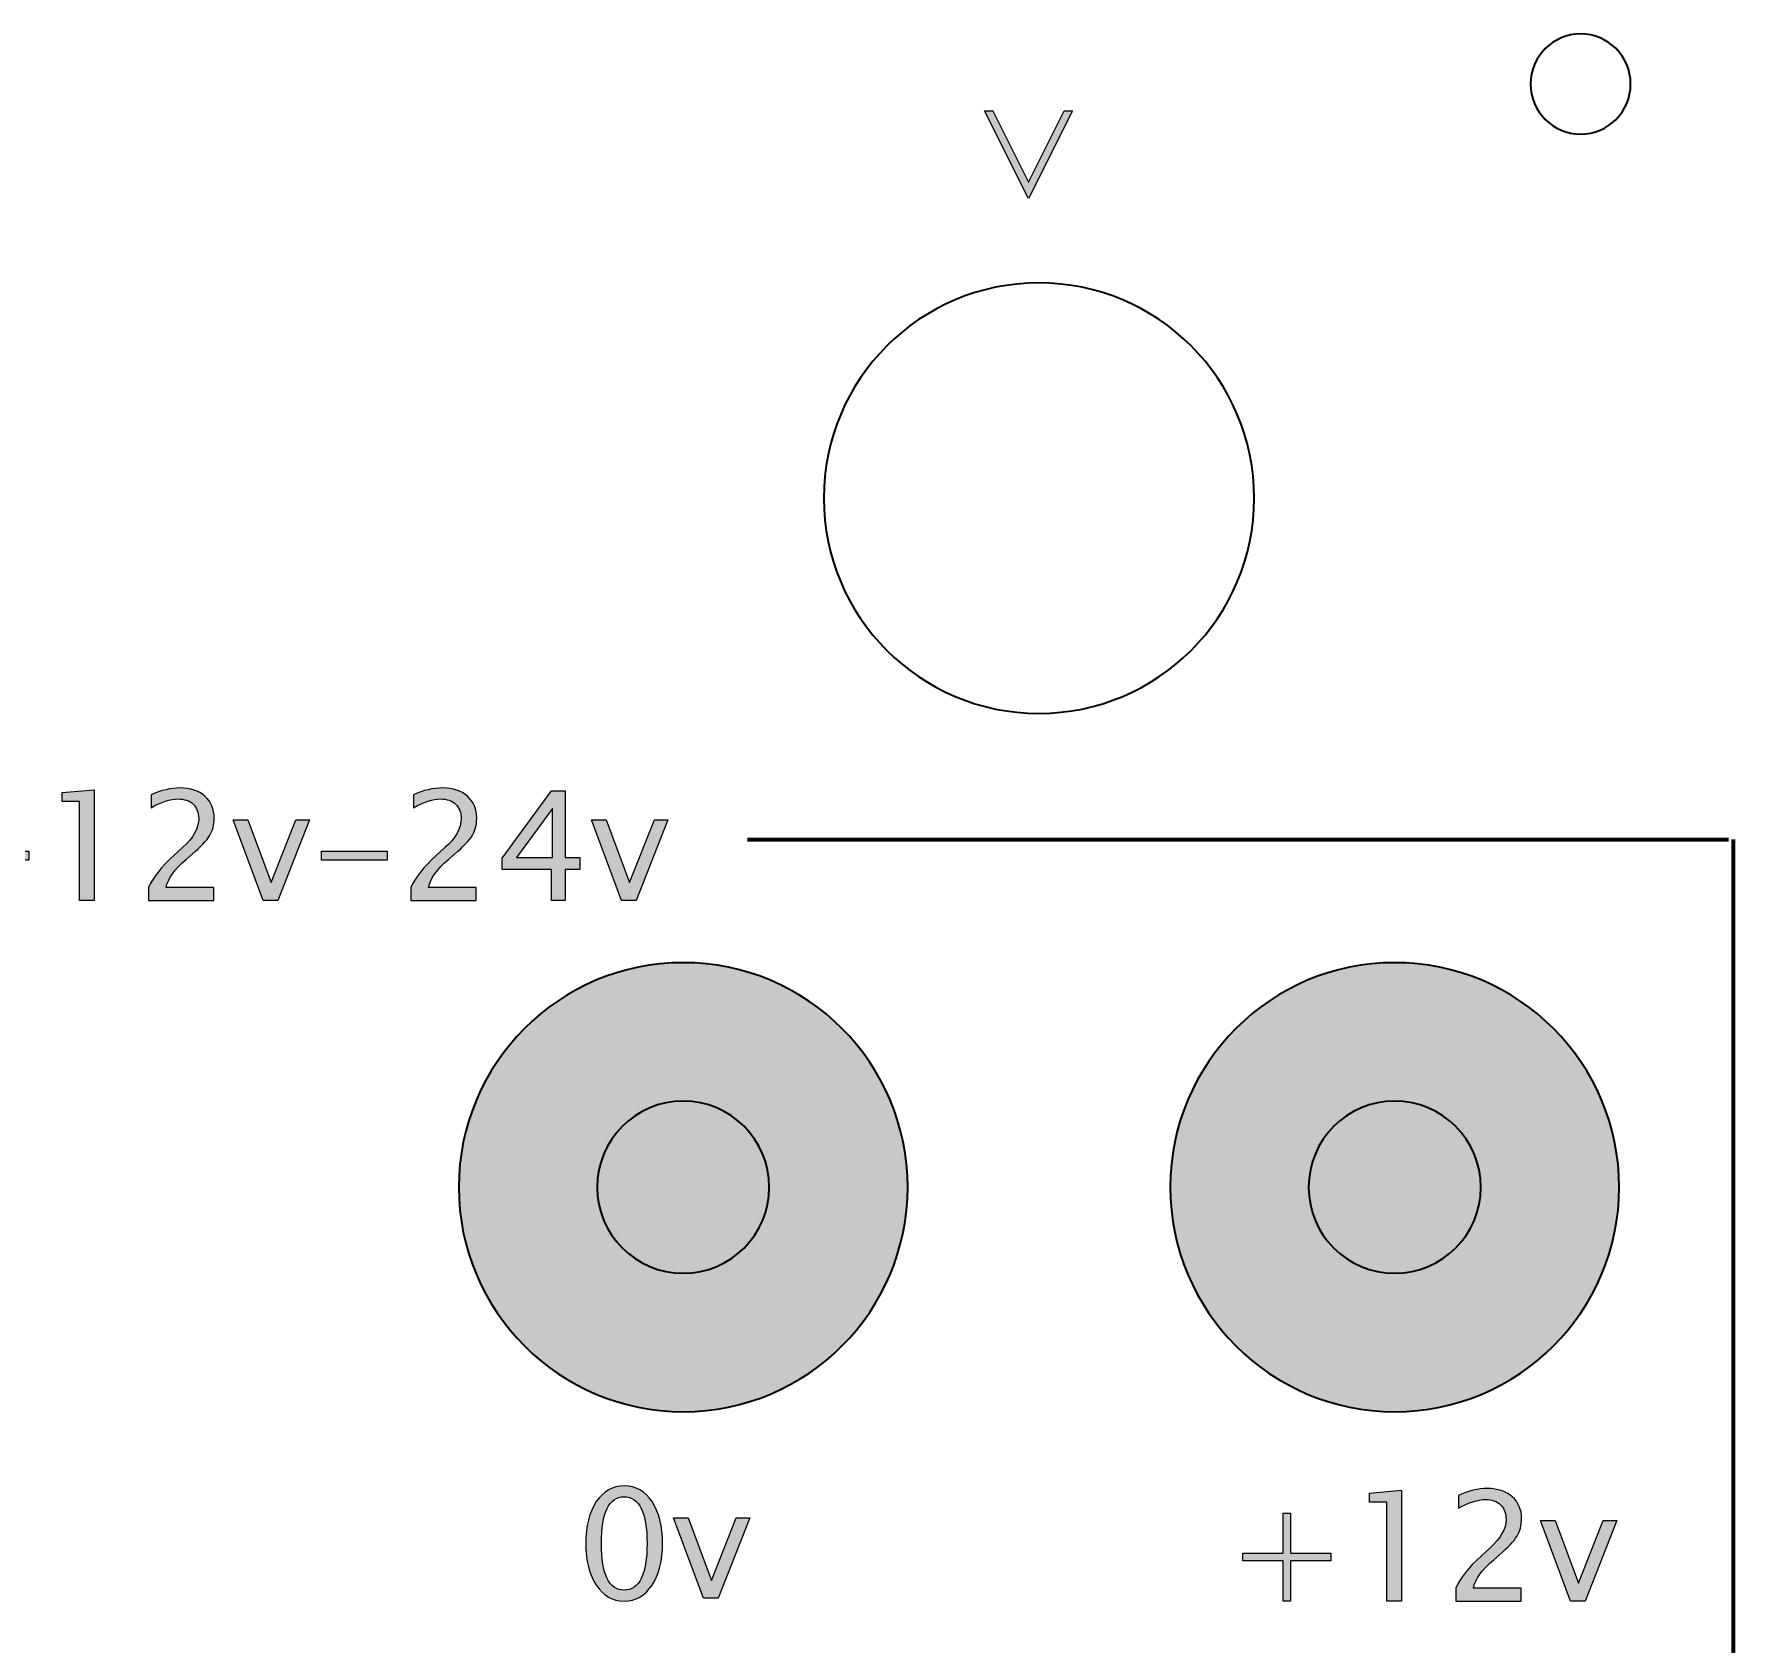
# Model space of a CAD drawing. Header units: inches. Extents: x 4 to 816, y 71 to 806.
# Drawn here: x 224.05 to 269.47, y 632.02 to 675.05 of the extents above; entities that cross this region are included whole.
import ezdxf

# ---------------------------------------------------------------- set-up
doc = ezdxf.new("R2010")
doc.units = ezdxf.units.IN
doc.header["$MEASUREMENT"] = 0
doc.layers.add('Layer 1', color=7, linetype='Continuous')

# ---------------------------------------------------------------- blocks, each defined once
blk = doc.blocks.new('block 3')
at = {"layer": 'Layer 1', "color": 240, "lineweight": 35, "true_color": 0xed1c24}
blk.add_open_spline([(256.667, 662.644), (256.667, 659.467), (254.091, 656.892), (250.915, 656.892), (247.738, 656.892), (245.163, 659.467), (245.163, 662.644), (245.163, 665.821), (247.738, 668.396), (250.915, 668.396), (254.091, 668.396), (256.667, 665.821), (256.667, 662.644)], degree=3, knots=[0, 0, 0, 0, 1, 1, 1, 2, 2, 2, 3, 3, 3, 4, 4, 4, 4], dxfattribs=at)
blk = doc.blocks.new('block 8')
at = {"layer": 'Layer 1', "color": 240, "lineweight": 35, "true_color": 0xed1c24}
blk.add_open_spline([(266.73, 673.71), (266.73, 672.972), (266.131, 672.373), (265.393, 672.373), (264.654, 672.373), (264.055, 672.972), (264.055, 673.71), (264.055, 674.449), (264.654, 675.048), (265.393, 675.048), (266.131, 675.048), (266.73, 674.449), (266.73, 673.71)], degree=3, knots=[0, 0, 0, 0, 1, 1, 1, 2, 2, 2, 3, 3, 3, 4, 4, 4, 4], dxfattribs=at)
blk = doc.blocks.new('block 230')
at = {"layer": 'Layer 1', "true_color": 0x231f20}
h = blk.add_hatch(color=250, dxfattribs=at)
h.dxf.hatch_style = 2
edge = h.paths.add_edge_path()
edge.add_spline(control_points=[(239.828, 633.171), (239.52, 633.171), (239.273, 633.312), (239.084, 633.594), (238.896, 633.876), (238.802, 634.248), (238.802, 634.71), (238.802, 635.173), (238.896, 635.545), (239.084, 635.827), (239.273, 636.109), (239.52, 636.25), (239.828, 636.25), (240.137, 636.25), (240.386, 636.109), (240.573, 635.828), (240.761, 635.547), (240.855, 635.174), (240.855, 634.71), (240.855, 634.248), (240.761, 633.876), (240.573, 633.594), (240.386, 633.312), (240.137, 633.171), (239.828, 633.171)], knot_values=[0, 0, 0, 0, 1, 1, 1, 2, 2, 2, 3, 3, 3, 4, 4, 4, 5, 5, 5, 6, 6, 6, 7, 7, 7, 8, 8, 8, 8], degree=3, periodic=1)
edge = h.paths.add_edge_path()
edge.add_spline(control_points=[(239.827, 633.464), (240.235, 633.464), (240.439, 633.879), (240.439, 634.71), (240.439, 635.541), (240.235, 635.957), (239.827, 635.957), (239.421, 635.957), (239.218, 635.541), (239.218, 634.71), (239.218, 633.879), (239.421, 633.464), (239.827, 633.464)], knot_values=[0, 0, 0, 0, 1, 1, 1, 2, 2, 2, 3, 3, 3, 4, 4, 4, 4], degree=3, periodic=1)
h = blk.add_hatch(color=250, dxfattribs=at)
h.dxf.hatch_style = 2
h.paths.add_polyline_path([(241.947, 633.244), (241.146, 635.396), (241.537, 635.396), (242.162, 633.723), (242.823, 635.396), (243.187, 635.396), (242.337, 633.244)])
at = {"layer": 'Layer 1', "lineweight": 0}
blk.add_lwpolyline([(241.947, 633.244), (241.146, 635.396), (241.537, 635.396), (242.162, 633.723), (242.823, 635.396), (243.187, 635.396), (242.337, 633.244), (241.947, 633.244)], dxfattribs=at)
for points, knots in [([(239.828, 633.171), (239.52, 633.171), (239.273, 633.312), (239.084, 633.594), (238.896, 633.876), (238.802, 634.248), (238.802, 634.71), (238.802, 635.173), (238.896, 635.545), (239.084, 635.827), (239.273, 636.109), (239.52, 636.25), (239.828, 636.25), (240.137, 636.25), (240.386, 636.109), (240.573, 635.828), (240.761, 635.547), (240.855, 635.174), (240.855, 634.71), (240.855, 634.248), (240.761, 633.876), (240.573, 633.594), (240.386, 633.312), (240.137, 633.171), (239.828, 633.171)], [0, 0, 0, 0, 1, 1, 1, 2, 2, 2, 3, 3, 3, 4, 4, 4, 5, 5, 5, 6, 6, 6, 7, 7, 7, 8, 8, 8, 8]), ([(239.827, 633.464), (240.235, 633.464), (240.439, 633.879), (240.439, 634.71), (240.439, 635.541), (240.235, 635.957), (239.827, 635.957), (239.421, 635.957), (239.218, 635.541), (239.218, 634.71), (239.218, 633.879), (239.421, 633.464), (239.827, 633.464)], [0, 0, 0, 0, 1, 1, 1, 2, 2, 2, 3, 3, 3, 4, 4, 4, 4])]:
    blk.add_open_spline(points, degree=3, knots=knots, dxfattribs=at)
blk = doc.blocks.new('block 229')
at = {"layer": 'Layer 1'}
blk.add_blockref('block 230', (0, 0), dxfattribs=at)
blk = doc.blocks.new('block 232')
at = {"layer": 'Layer 1', "true_color": 0x231f20}
h = blk.add_hatch(color=250, dxfattribs=at)
h.dxf.hatch_style = 2
h.paths.add_polyline_path([(260.214, 633.172), (260.214, 635.812), (259.748, 635.812), (259.748, 636.057), (260.605, 636.131), (260.605, 633.172)])
h = blk.add_hatch(color=250, dxfattribs=at)
h.dxf.hatch_style = 2
edge = h.paths.add_edge_path()
edge.add_spline(control_points=[(262.055, 633.172), (262.055, 633.172), (262.055, 633.515), (262.055, 633.515), (262.169, 633.781), (262.398, 634.07), (262.744, 634.383), (262.744, 634.383), (262.967, 634.583), (262.967, 634.583), (263.255, 634.843), (263.399, 635.101), (263.399, 635.358), (263.399, 635.522), (263.35, 635.651), (263.251, 635.744), (263.153, 635.838), (263.018, 635.885), (262.845, 635.885), (262.643, 635.885), (262.404, 635.807), (262.128, 635.651), (262.128, 635.651), (262.128, 635.994), (262.128, 635.994), (262.389, 636.117), (262.648, 636.178), (262.905, 636.178), (263.18, 636.178), (263.4, 636.104), (263.566, 635.957), (263.732, 635.808), (263.815, 635.612), (263.815, 635.368), (263.815, 635.192), (263.773, 635.036), (263.689, 634.9), (263.605, 634.764), (263.449, 634.599), (263.22, 634.405), (263.22, 634.405), (263.07, 634.276), (263.07, 634.276), (262.757, 634.01), (262.576, 633.757), (262.527, 633.515), (262.527, 633.515), (263.801, 633.515), (263.801, 633.515), (263.801, 633.515), (263.801, 633.172), (263.801, 633.172), (263.801, 633.172), (262.055, 633.172), (262.055, 633.172)], knot_values=[0, 0, 0, 0, 1, 1, 1, 2, 2, 2, 3, 3, 3, 4, 4, 4, 5, 5, 5, 6, 6, 6, 7, 7, 7, 8, 8, 8, 9, 9, 9, 10, 10, 10, 11, 11, 11, 12, 12, 12, 13, 13, 13, 14, 14, 14, 15, 15, 15, 16, 16, 16, 17, 17, 17, 18, 18, 18, 18], degree=3, periodic=1)
h = blk.add_hatch(color=250, dxfattribs=at)
h.dxf.hatch_style = 2
h.paths.add_polyline_path([(257.442, 633.172), (257.442, 634.248), (256.366, 634.248), (256.366, 634.447), (257.442, 634.447), (257.442, 635.52), (257.64, 635.52), (257.64, 634.447), (258.714, 634.447), (258.714, 634.248), (257.64, 634.248), (257.64, 633.172)])
h = blk.add_hatch(color=250, dxfattribs=at)
h.dxf.hatch_style = 2
h.paths.add_polyline_path([(265.121, 633.172), (264.32, 635.324), (264.711, 635.324), (265.336, 633.651), (265.997, 635.324), (266.361, 635.324), (265.511, 633.172)])
at = {"layer": 'Layer 1', "lineweight": 0}
for points in [[(260.214, 633.172), (260.214, 635.812), (259.748, 635.812), (259.748, 636.057), (260.605, 636.131), (260.605, 633.172), (260.214, 633.172)], [(257.442, 633.172), (257.442, 634.248), (256.366, 634.248), (256.366, 634.447), (257.442, 634.447), (257.442, 635.52), (257.64, 635.52), (257.64, 634.447), (258.714, 634.447), (258.714, 634.248), (257.64, 634.248), (257.64, 633.172), (257.442, 633.172)], [(265.121, 633.172), (264.32, 635.324), (264.711, 635.324), (265.336, 633.651), (265.997, 635.324), (266.361, 635.324), (265.511, 633.172), (265.121, 633.172)]]:
    blk.add_lwpolyline(points, dxfattribs=at)
blk.add_open_spline([(262.055, 633.172), (262.055, 633.172), (262.055, 633.515), (262.055, 633.515), (262.169, 633.781), (262.398, 634.07), (262.744, 634.383), (262.744, 634.383), (262.967, 634.583), (262.967, 634.583), (263.255, 634.843), (263.399, 635.101), (263.399, 635.358), (263.399, 635.522), (263.35, 635.651), (263.251, 635.744), (263.153, 635.838), (263.018, 635.885), (262.845, 635.885), (262.643, 635.885), (262.404, 635.807), (262.128, 635.651), (262.128, 635.651), (262.128, 635.994), (262.128, 635.994), (262.389, 636.117), (262.648, 636.178), (262.905, 636.178), (263.18, 636.178), (263.4, 636.104), (263.566, 635.957), (263.732, 635.808), (263.815, 635.612), (263.815, 635.368), (263.815, 635.192), (263.773, 635.036), (263.689, 634.9), (263.605, 634.764), (263.449, 634.599), (263.22, 634.405), (263.22, 634.405), (263.07, 634.276), (263.07, 634.276), (262.757, 634.01), (262.576, 633.757), (262.527, 633.515), (262.527, 633.515), (263.801, 633.515), (263.801, 633.515), (263.801, 633.515), (263.801, 633.172), (263.801, 633.172), (263.801, 633.172), (262.055, 633.172), (262.055, 633.172)], degree=3, knots=[0, 0, 0, 0, 1, 1, 1, 2, 2, 2, 3, 3, 3, 4, 4, 4, 5, 5, 5, 6, 6, 6, 7, 7, 7, 8, 8, 8, 9, 9, 9, 10, 10, 10, 11, 11, 11, 12, 12, 12, 13, 13, 13, 14, 14, 14, 15, 15, 15, 16, 16, 16, 17, 17, 17, 18, 18, 18, 18], dxfattribs=at)
blk = doc.blocks.new('block 231')
at = {"layer": 'Layer 1'}
blk.add_blockref('block 232', (0, 0), dxfattribs=at)
blk = doc.blocks.new('block 284')
at = {"layer": 'Layer 1', "true_color": 0x231f20}
h = blk.add_hatch(color=250, dxfattribs=at)
h.dxf.hatch_style = 2
edge = h.paths.add_edge_path()
edge.add_spline(control_points=[(218.478, 651.82), (218.17, 651.82), (217.922, 651.961), (217.734, 652.243), (217.546, 652.525), (217.451, 652.897), (217.451, 653.359), (217.451, 653.822), (217.546, 654.194), (217.734, 654.476), (217.922, 654.758), (218.17, 654.899), (218.478, 654.899), (218.787, 654.899), (219.035, 654.758), (219.223, 654.477), (219.411, 654.196), (219.504, 653.823), (219.504, 653.359), (219.504, 652.897), (219.411, 652.525), (219.223, 652.243), (219.035, 651.961), (218.787, 651.82), (218.478, 651.82)], knot_values=[0, 0, 0, 0, 1, 1, 1, 2, 2, 2, 3, 3, 3, 4, 4, 4, 5, 5, 5, 6, 6, 6, 7, 7, 7, 8, 8, 8, 8], degree=3, periodic=1)
edge = h.paths.add_edge_path()
edge.add_spline(control_points=[(218.477, 652.113), (218.884, 652.113), (219.088, 652.528), (219.088, 653.359), (219.088, 654.19), (218.884, 654.606), (218.477, 654.606), (218.071, 654.606), (217.867, 654.19), (217.867, 653.359), (217.867, 652.528), (218.071, 652.113), (218.477, 652.113)], knot_values=[0, 0, 0, 0, 1, 1, 1, 2, 2, 2, 3, 3, 3, 4, 4, 4, 4], degree=3, periodic=1)
h = blk.add_hatch(color=250, dxfattribs=at)
h.dxf.hatch_style = 2
edge = h.paths.add_edge_path()
edge.add_spline(control_points=[(227.112, 651.893), (227.112, 651.893), (227.112, 652.236), (227.112, 652.236), (227.225, 652.501), (227.455, 652.791), (227.8, 653.104), (227.8, 653.104), (228.024, 653.304), (228.024, 653.304), (228.312, 653.564), (228.455, 653.822), (228.455, 654.079), (228.455, 654.243), (228.406, 654.371), (228.308, 654.465), (228.21, 654.559), (228.074, 654.606), (227.901, 654.606), (227.7, 654.606), (227.461, 654.528), (227.185, 654.372), (227.185, 654.372), (227.185, 654.715), (227.185, 654.715), (227.445, 654.838), (227.704, 654.899), (227.962, 654.899), (228.237, 654.899), (228.457, 654.825), (228.623, 654.677), (228.789, 654.529), (228.871, 654.333), (228.871, 654.089), (228.871, 653.913), (228.83, 653.757), (228.746, 653.621), (228.662, 653.485), (228.506, 653.32), (228.277, 653.126), (228.277, 653.126), (228.126, 652.997), (228.126, 652.997), (227.813, 652.731), (227.632, 652.478), (227.584, 652.236), (227.584, 652.236), (228.858, 652.236), (228.858, 652.236), (228.858, 652.236), (228.858, 651.893), (228.858, 651.893), (228.858, 651.893), (227.112, 651.893), (227.112, 651.893)], knot_values=[0, 0, 0, 0, 1, 1, 1, 2, 2, 2, 3, 3, 3, 4, 4, 4, 5, 5, 5, 6, 6, 6, 7, 7, 7, 8, 8, 8, 9, 9, 9, 10, 10, 10, 11, 11, 11, 12, 12, 12, 13, 13, 13, 14, 14, 14, 15, 15, 15, 16, 16, 16, 17, 17, 17, 18, 18, 18, 18], degree=3, periodic=1)
h = blk.add_hatch(color=250, dxfattribs=at)
h.dxf.hatch_style = 2
edge = h.paths.add_edge_path()
edge.add_spline(control_points=[(234.127, 651.893), (234.127, 651.893), (234.127, 652.236), (234.127, 652.236), (234.24, 652.501), (234.47, 652.791), (234.815, 653.104), (234.815, 653.104), (235.039, 653.304), (235.039, 653.304), (235.327, 653.564), (235.47, 653.822), (235.47, 654.079), (235.47, 654.243), (235.421, 654.371), (235.323, 654.465), (235.225, 654.559), (235.089, 654.606), (234.916, 654.606), (234.715, 654.606), (234.476, 654.528), (234.2, 654.372), (234.2, 654.372), (234.2, 654.715), (234.2, 654.715), (234.46, 654.838), (234.719, 654.899), (234.977, 654.899), (235.252, 654.899), (235.472, 654.825), (235.638, 654.677), (235.804, 654.529), (235.886, 654.333), (235.886, 654.089), (235.886, 653.913), (235.845, 653.757), (235.761, 653.621), (235.677, 653.485), (235.521, 653.32), (235.292, 653.126), (235.292, 653.126), (235.141, 652.997), (235.141, 652.997), (234.828, 652.731), (234.647, 652.478), (234.598, 652.236), (234.598, 652.236), (235.873, 652.236), (235.873, 652.236), (235.873, 652.236), (235.873, 651.893), (235.873, 651.893), (235.873, 651.893), (234.127, 651.893), (234.127, 651.893)], knot_values=[0, 0, 0, 0, 1, 1, 1, 2, 2, 2, 3, 3, 3, 4, 4, 4, 5, 5, 5, 6, 6, 6, 7, 7, 7, 8, 8, 8, 9, 9, 9, 10, 10, 10, 11, 11, 11, 12, 12, 12, 13, 13, 13, 14, 14, 14, 15, 15, 15, 16, 16, 16, 17, 17, 17, 18, 18, 18, 18], degree=3, periodic=1)
h = blk.add_hatch(color=250, dxfattribs=at)
h.dxf.hatch_style = 2
h.paths.add_polyline_path([(225.271, 651.893), (225.271, 654.533), (224.805, 654.533), (224.805, 654.778), (225.661, 654.852), (225.661, 651.893)])
h = blk.add_hatch(color=250, dxfattribs=at)
h.dxf.hatch_style = 2
h.paths.add_polyline_path([(237.884, 651.893), (237.884, 652.723), (236.564, 652.723), (236.564, 653.019), (237.884, 654.826), (238.25, 654.826), (238.25, 653.042), (238.643, 653.042), (238.643, 652.723), (238.25, 652.723), (238.25, 651.893)])
h.paths.add_polyline_path([(236.947, 653.042), (237.91, 653.042), (237.91, 654.347)])
h = blk.add_hatch(color=250, dxfattribs=at)
h.dxf.hatch_style = 2
h.paths.add_polyline_path([(220.596, 651.893), (219.796, 654.045), (220.187, 654.045), (220.812, 652.372), (221.472, 654.045), (221.837, 654.045), (220.987, 651.893)])
h = blk.add_hatch(color=250, dxfattribs=at)
h.dxf.hatch_style = 2
h.paths.add_polyline_path([(230.177, 651.893), (229.377, 654.045), (229.768, 654.045), (230.392, 652.372), (231.053, 654.045), (231.418, 654.045), (230.568, 651.893)])
h = blk.add_hatch(color=250, dxfattribs=at)
h.dxf.hatch_style = 2
h.paths.add_polyline_path([(239.758, 651.893), (238.958, 654.045), (239.349, 654.045), (239.974, 652.372), (240.635, 654.045), (240.999, 654.045), (240.149, 651.893)])
h = blk.add_hatch(color=250, dxfattribs=at)
h.dxf.hatch_style = 2
h.paths.add_polyline_path([(222.154, 652.969), (222.154, 653.211), (223.913, 653.211), (223.913, 652.969)])
h = blk.add_hatch(color=250, dxfattribs=at)
h.dxf.hatch_style = 2
h.paths.add_polyline_path([(231.735, 652.969), (231.735, 653.211), (233.494, 653.211), (233.494, 652.969)])
at = {"layer": 'Layer 1', "lineweight": 0}
for points in [[(225.271, 651.893), (225.271, 654.533), (224.805, 654.533), (224.805, 654.778), (225.661, 654.852), (225.661, 651.893), (225.271, 651.893)], [(237.884, 651.893), (237.884, 652.723), (236.564, 652.723), (236.564, 653.019), (237.884, 654.826), (238.25, 654.826), (238.25, 653.042), (238.643, 653.042), (238.643, 652.723), (238.25, 652.723), (238.25, 651.893), (237.884, 651.893)], [(220.596, 651.893), (219.796, 654.045), (220.187, 654.045), (220.812, 652.372), (221.472, 654.045), (221.837, 654.045), (220.987, 651.893), (220.596, 651.893)], [(230.177, 651.893), (229.377, 654.045), (229.768, 654.045), (230.392, 652.372), (231.053, 654.045), (231.418, 654.045), (230.568, 651.893), (230.177, 651.893)], [(236.947, 653.042), (237.91, 653.042), (237.91, 654.347), (236.947, 653.042)], [(239.758, 651.893), (238.958, 654.045), (239.349, 654.045), (239.974, 652.372), (240.635, 654.045), (240.999, 654.045), (240.149, 651.893), (239.758, 651.893)], [(222.154, 652.969), (222.154, 653.211), (223.913, 653.211), (223.913, 652.969), (222.154, 652.969)], [(231.735, 652.969), (231.735, 653.211), (233.494, 653.211), (233.494, 652.969), (231.735, 652.969)]]:
    blk.add_lwpolyline(points, dxfattribs=at)
for points, knots in [([(218.478, 651.82), (218.17, 651.82), (217.922, 651.961), (217.734, 652.243), (217.546, 652.525), (217.451, 652.897), (217.451, 653.359), (217.451, 653.822), (217.546, 654.194), (217.734, 654.476), (217.922, 654.758), (218.17, 654.899), (218.478, 654.899), (218.787, 654.899), (219.035, 654.758), (219.223, 654.477), (219.411, 654.196), (219.504, 653.823), (219.504, 653.359), (219.504, 652.897), (219.411, 652.525), (219.223, 652.243), (219.035, 651.961), (218.787, 651.82), (218.478, 651.82)], [0, 0, 0, 0, 1, 1, 1, 2, 2, 2, 3, 3, 3, 4, 4, 4, 5, 5, 5, 6, 6, 6, 7, 7, 7, 8, 8, 8, 8]), ([(227.112, 651.893), (227.112, 651.893), (227.112, 652.236), (227.112, 652.236), (227.225, 652.501), (227.455, 652.791), (227.8, 653.104), (227.8, 653.104), (228.024, 653.304), (228.024, 653.304), (228.312, 653.564), (228.455, 653.822), (228.455, 654.079), (228.455, 654.243), (228.406, 654.371), (228.308, 654.465), (228.21, 654.559), (228.074, 654.606), (227.901, 654.606), (227.7, 654.606), (227.461, 654.528), (227.185, 654.372), (227.185, 654.372), (227.185, 654.715), (227.185, 654.715), (227.445, 654.838), (227.704, 654.899), (227.962, 654.899), (228.237, 654.899), (228.457, 654.825), (228.623, 654.677), (228.789, 654.529), (228.871, 654.333), (228.871, 654.089), (228.871, 653.913), (228.83, 653.757), (228.746, 653.621), (228.662, 653.485), (228.506, 653.32), (228.277, 653.126), (228.277, 653.126), (228.126, 652.997), (228.126, 652.997), (227.813, 652.731), (227.632, 652.478), (227.584, 652.236), (227.584, 652.236), (228.858, 652.236), (228.858, 652.236), (228.858, 652.236), (228.858, 651.893), (228.858, 651.893), (228.858, 651.893), (227.112, 651.893), (227.112, 651.893)], [0, 0, 0, 0, 1, 1, 1, 2, 2, 2, 3, 3, 3, 4, 4, 4, 5, 5, 5, 6, 6, 6, 7, 7, 7, 8, 8, 8, 9, 9, 9, 10, 10, 10, 11, 11, 11, 12, 12, 12, 13, 13, 13, 14, 14, 14, 15, 15, 15, 16, 16, 16, 17, 17, 17, 18, 18, 18, 18]), ([(234.127, 651.893), (234.127, 651.893), (234.127, 652.236), (234.127, 652.236), (234.24, 652.501), (234.47, 652.791), (234.815, 653.104), (234.815, 653.104), (235.039, 653.304), (235.039, 653.304), (235.327, 653.564), (235.47, 653.822), (235.47, 654.079), (235.47, 654.243), (235.421, 654.371), (235.323, 654.465), (235.225, 654.559), (235.089, 654.606), (234.916, 654.606), (234.715, 654.606), (234.476, 654.528), (234.2, 654.372), (234.2, 654.372), (234.2, 654.715), (234.2, 654.715), (234.46, 654.838), (234.719, 654.899), (234.977, 654.899), (235.252, 654.899), (235.472, 654.825), (235.638, 654.677), (235.804, 654.529), (235.886, 654.333), (235.886, 654.089), (235.886, 653.913), (235.845, 653.757), (235.761, 653.621), (235.677, 653.485), (235.521, 653.32), (235.292, 653.126), (235.292, 653.126), (235.141, 652.997), (235.141, 652.997), (234.828, 652.731), (234.647, 652.478), (234.598, 652.236), (234.598, 652.236), (235.873, 652.236), (235.873, 652.236), (235.873, 652.236), (235.873, 651.893), (235.873, 651.893), (235.873, 651.893), (234.127, 651.893), (234.127, 651.893)], [0, 0, 0, 0, 1, 1, 1, 2, 2, 2, 3, 3, 3, 4, 4, 4, 5, 5, 5, 6, 6, 6, 7, 7, 7, 8, 8, 8, 9, 9, 9, 10, 10, 10, 11, 11, 11, 12, 12, 12, 13, 13, 13, 14, 14, 14, 15, 15, 15, 16, 16, 16, 17, 17, 17, 18, 18, 18, 18]), ([(218.477, 652.113), (218.884, 652.113), (219.088, 652.528), (219.088, 653.359), (219.088, 654.19), (218.884, 654.606), (218.477, 654.606), (218.071, 654.606), (217.867, 654.19), (217.867, 653.359), (217.867, 652.528), (218.071, 652.113), (218.477, 652.113)], [0, 0, 0, 0, 1, 1, 1, 2, 2, 2, 3, 3, 3, 4, 4, 4, 4])]:
    blk.add_open_spline(points, degree=3, knots=knots, dxfattribs=at)
blk = doc.blocks.new('block 283')
at = {"layer": 'Layer 1'}
blk.add_blockref('block 284', (0, 0), dxfattribs=at)
blk = doc.blocks.new('block 285')
at = {"layer": 'Layer 1', "color": 7, "lineweight": 140, "true_color": 0xffffff}
blk.add_lwpolyline([(243.127, 653.52), (269.344, 653.52)], dxfattribs=at)
blk = doc.blocks.new('block 286')
at = {"layer": 'Layer 1', "color": 7, "lineweight": 140, "true_color": 0xffffff}
blk.add_lwpolyline([(269.466, 653.52), (269.466, 612.117)], dxfattribs=at)
blk = doc.blocks.new('block 299')
at = {"layer": 'Layer 1', "true_color": 0x231f20}
h = blk.add_hatch(color=250, dxfattribs=at)
h.dxf.hatch_style = 2
h.paths.add_polyline_path([(249.462, 672.998), (249.68, 672.998), (250.638, 671.092), (251.592, 672.998), (251.81, 672.998), (250.636, 670.652)])
at = {"layer": 'Layer 1', "lineweight": 0}
blk.add_lwpolyline([(249.462, 672.998), (249.68, 672.998), (250.638, 671.092), (251.592, 672.998), (251.81, 672.998), (250.636, 670.652), (249.462, 672.998)], dxfattribs=at)
blk = doc.blocks.new('block 298')
at = {"layer": 'Layer 1'}
blk.add_blockref('block 299', (0, 0), dxfattribs=at)
blk = doc.blocks.new('block 436')
at = {"layer": 'Layer 1', "color": 140, "lineweight": 35, "true_color": 0x00adef}
blk.add_open_spline([(243.708, 644.23), (243.708, 642.959), (242.677, 641.929), (241.407, 641.929), (240.136, 641.929), (239.106, 642.959), (239.106, 644.23), (239.106, 645.5), (240.136, 646.531), (241.407, 646.531), (242.677, 646.531), (243.708, 645.5), (243.708, 644.23)], degree=3, knots=[0, 0, 0, 0, 1, 1, 1, 2, 2, 2, 3, 3, 3, 4, 4, 4, 4], dxfattribs=at)
blk = doc.blocks.new('block 437')
at = {"layer": 'Layer 1', "color": 140, "lineweight": 35, "true_color": 0x00adef}
blk.add_open_spline([(262.724, 644.23), (262.724, 642.959), (261.693, 641.929), (260.423, 641.929), (259.152, 641.929), (258.122, 642.959), (258.122, 644.23), (258.122, 645.5), (259.152, 646.531), (260.423, 646.531), (261.693, 646.531), (262.724, 645.5), (262.724, 644.23)], degree=3, knots=[0, 0, 0, 0, 1, 1, 1, 2, 2, 2, 3, 3, 3, 4, 4, 4, 4], dxfattribs=at)

msp = doc.modelspace()

# ---------------------------------------------------------------- hatches: boundary and pattern name
at = {"layer": 'Layer 1', "true_color": 0x000000}
h = msp.add_hatch(color=18, dxfattribs=at)
h.dxf.hatch_style = 2
edge = h.paths.add_edge_path()
edge.add_spline(control_points=[(247.407, 644.23), (247.407, 640.916), (244.72, 638.23), (241.407, 638.23), (238.093, 638.23), (235.407, 640.916), (235.407, 644.23), (235.407, 647.543), (238.093, 650.23), (241.407, 650.23), (244.72, 650.23), (247.407, 647.543), (247.407, 644.23)], knot_values=[0, 0, 0, 0, 1, 1, 1, 2, 2, 2, 3, 3, 3, 4, 4, 4, 4], degree=3, periodic=1)
h = msp.add_hatch(color=18, dxfattribs=at)
h.dxf.hatch_style = 2
edge = h.paths.add_edge_path()
edge.add_spline(control_points=[(266.423, 644.23), (266.423, 640.916), (263.736, 638.23), (260.423, 638.23), (257.109, 638.23), (254.423, 640.916), (254.423, 644.23), (254.423, 647.543), (257.109, 650.23), (260.423, 650.23), (263.736, 650.23), (266.423, 647.543), (266.423, 644.23)], knot_values=[0, 0, 0, 0, 1, 1, 1, 2, 2, 2, 3, 3, 3, 4, 4, 4, 4], degree=3, periodic=1)

# ---------------------------------------------------------------- linework, layer by layer
at = {"layer": 'Layer 1', "color": 240, "lineweight": 35, "true_color": 0xed1c24}
for points in [[(247.407, 644.23), (247.407, 640.916), (244.72, 638.23), (241.407, 638.23), (238.093, 638.23), (235.407, 640.916), (235.407, 644.23), (235.407, 647.543), (238.093, 650.23), (241.407, 650.23), (244.72, 650.23), (247.407, 647.543), (247.407, 644.23)], [(266.423, 644.23), (266.423, 640.916), (263.736, 638.23), (260.423, 638.23), (257.109, 638.23), (254.423, 640.916), (254.423, 644.23), (254.423, 647.543), (257.109, 650.23), (260.423, 650.23), (263.736, 650.23), (266.423, 647.543), (266.423, 644.23)]]:
    msp.add_open_spline(points, degree=3, knots=[0, 0, 0, 0, 1, 1, 1, 2, 2, 2, 3, 3, 3, 4, 4, 4, 4], dxfattribs=at)

# ---------------------------------------------------------------- block references
at = {"layer": 'Layer 1'}
for name in ['block 8', 'block 298', 'block 3', 'block 283', 'block 285', 'block 286', 'block 436', 'block 437', 'block 229', 'block 231']:
    msp.add_blockref(name, (0, 0), dxfattribs=at)

doc.saveas('drawing.dxf')
